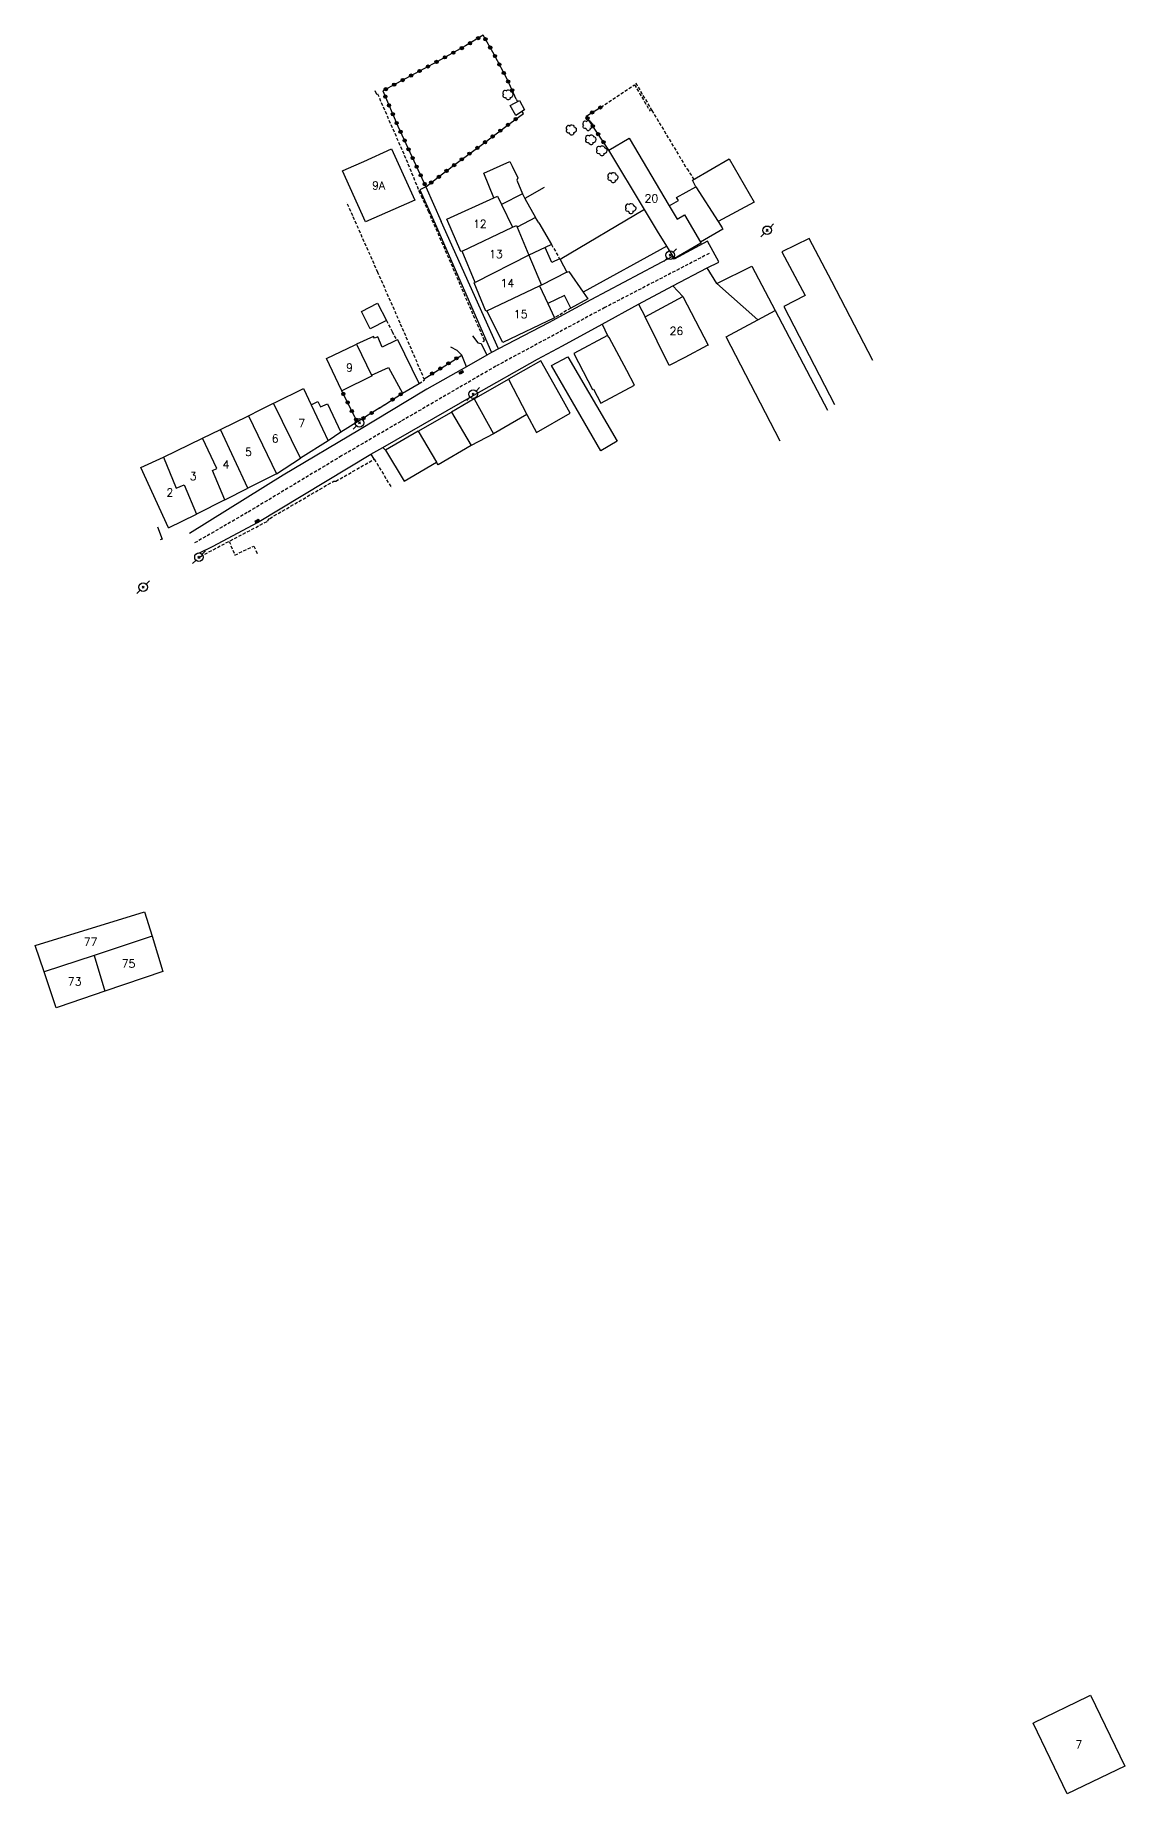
# Model space of a CAD drawing. Header units: millimetres. Extents: x 160000 to 161001, y 122000 to 122988.
# Drawn here: x 160683.4 to 160853.5, y 122713.8 to 122988.4 of the extents above; entities that cross this region are included whole.
import ezdxf
from ezdxf.enums import TextEntityAlignment as Align

# ---------------------------------------------------------------- set-up
doc = ezdxf.new("R2010")
doc.units = ezdxf.units.MM
doc.linetypes.add('DASHED', pattern=[0.75, 0.5, -0.25])
doc.layers.get('0').update_dxf_attribs({"linetype": 'CONTINUOUS'})
for name, color, linetype in [('W0001', 6, 'DASHED'), ('W0008', 7, 'CONTINUOUS'), ('W0014', 7, 'CONTINUOUS'), ('W0017', 7, 'CONTINUOUS'), ('W0071', 7, 'CONTINUOUS'), ('W0101', 7, 'CONTINUOUS'), ('W0104', 1, 'CONTINUOUS'), ('W0112', 1, 'DASHED'), ('W0300', 7, 'CONTINUOUS'), ('W0323', 7, 'CONTINUOUS'), ('W0401', 7, 'CONTINUOUS'), ('W0473', 7, 'CONTINUOUS'), ('W0991', 7, 'CONTINUOUS'), ('W1102', 7, 'CONTINUOUS')]:
    doc.layers.add(name, color=color, linetype=linetype)
doc.styles.get("Standard").update_dxf_attribs({"font": 'romans.shx', "width": 0.85})

# ---------------------------------------------------------------- blocks, each defined once
blk = doc.blocks.new('T401')
for p, q in [((-0.3, 0.3), (0, 0.3)), ((-0.3, -0.25), (-0.3, 0.3)), ((-0.3, 0.15), (0, 0.15)), ((-0.3, 0), (0, 0)), ((0, 0.3), (0, -0.25)), ((-0.3, -0.15), (0, -0.15)), ((-0.3, -0.25), (-0.3, -0.3)), ((-0.3, -0.3), (0, -0.3)), ((0, -0.3), (0, -0.25))]:
    blk.add_line(p, q)
blk = doc.blocks.new('T473')
for p, q in [((-0.166667, 0.166667), (0.166667, -0.166667)), ((-0.166667, -0.166667), (0.166667, 0.166667)), ((0.500001, 0.500001), (1.000002, 1.000002)), ((-1.000002, -1.000002), (-0.500001, -0.500001))]:
    blk.add_line(p, q)
blk.add_ellipse((0, 0), major_axis=(0.471405, 0.471405), ratio=1, start_param=5.4977871438, end_param=11.780972451)
blk = doc.blocks.new('T300')
for p, q in [((-0.8, 0.51), (-0.86, 0.34)), ((-0.86, 0.34), (-0.86, 0.17)), ((-0.86, 0.17), (-0.74, 0.06)), ((-0.69, 0.63), (-0.8, 0.51)), ((-0.8, -0.06), (-0.74, 0.06)), ((-0.74, 0.06), (-0.69, 0.11)), ((-0.57, 0.69), (-0.69, 0.63)), ((-0.46, 0.69), (-0.57, 0.69)), ((-0.29, 0.63), (-0.46, 0.69)), ((-0.29, 0.63), (-0.17, 0.74)), ((-0.23, 0.57), (-0.29, 0.63)), ((-0.17, 0.74), (-0.06, 0.8)), ((-0.06, 0.8), (0.06, 0.8)), ((0.06, 0.8), (0.23, 0.74)), ((0.23, 0.74), (0.34, 0.63)), ((0.34, 0.63), (0.4, 0.51)), ((0.46, 0.46), (0.34, 0.46)), ((0.4, 0.51), (0.4, 0.46)), ((0.57, 0.4), (0.46, 0.46)), ((0.57, 0.4), (0.69, 0.29)), ((0.69, 0.29), (0.74, 0.17)), ((0.74, 0.06), (0.69, -0.17)), ((0.74, 0.17), (0.74, 0.06)), ((-0.8, -0.17), (-0.8, -0.06)), ((-0.8, -0.23), (-0.8, -0.17)), ((-0.74, -0.34), (-0.8, -0.23)), ((-0.69, -0.4), (-0.74, -0.34)), ((-0.51, -0.46), (-0.69, -0.4)), ((-0.4, -0.46), (-0.51, -0.46)), ((-0.4, -0.46), (-0.34, -0.46)), ((-0.34, -0.46), (-0.34, -0.4)), ((-0.34, -0.51), (-0.34, -0.46)), ((-0.29, -0.63), (-0.34, -0.51)), ((-0.17, -0.74), (-0.29, -0.63)), ((-0.06, -0.8), (-0.17, -0.74)), ((0.06, -0.8), (-0.06, -0.8)), ((0.17, -0.74), (0.06, -0.8)), ((0.23, -0.69), (0.17, -0.74)), ((0.29, -0.46), (0.23, -0.46)), ((0.29, -0.63), (0.23, -0.69)), ((0.46, -0.4), (0.29, -0.46)), ((0.34, -0.51), (0.29, -0.63)), ((0.34, -0.51), (0.34, -0.46)), ((0.57, -0.34), (0.46, -0.4)), ((0.63, -0.29), (0.57, -0.34)), ((0.69, -0.17), (0.63, -0.29))]:
    blk.add_line(p, q)
blk = doc.blocks.new('t323o')
at = {"color": 0, "linetype": 'Continuous'}
for radius in [0.25, 0.15]:
    blk.add_circle((0, 0), radius, dxfattribs=at)

msp = doc.modelspace()

# ---------------------------------------------------------------- linework, layer by layer
at = {"layer": 'W0001'}
msp.add_lwpolyline([(160788.64, 122954.37), (160772.34, 122945.92), (160755.3, 122936.74), (160740.45, 122928.12), (160731.2, 122922.73), (160716.49, 122913.89), (160708.19, 122909.1)], dxfattribs=at)
at = {"layer": 'W0008'}
for points in [[(160788.36, 122956.28), (160783.16, 122953.47), (160782.91, 122953.9), (160770.13, 122947.11), (160763.51, 122943.51), (160755.7, 122939.44), (160754.63, 122938.88), (160753.88, 122938.49), (160750.71, 122936.67)], [(160790.15, 122953.06), (160788.36, 122956.28)], [(160735.81, 122922.99), (160737.65, 122924.07), (160751.85, 122932.24), (160761.84, 122937.87), (160765.7, 122939.91), (160771.89, 122943.34), (160777.58, 122946.44), (160782.93, 122949.31), (160788.34, 122952.1), (160790.15, 122953.02)], [(160708.92, 122907.56), (160711.15, 122908.65), (160718.11, 122912.34), (160735.81, 122922.99)]]:
    msp.add_lwpolyline(points, dxfattribs=at)
at = {"layer": 'W0014'}
for points in [[(160750.71, 122936.67), (160744.54, 122933.16), (160744, 122932.84)], [(160744, 122932.84), (160734.04, 122926.8), (160722.11, 122919.74), (160707.46, 122910.64), (160707.46, 122910.64)], [(160737.11, 122930.19), (160737.95, 122930.75)], [(160733.71, 122928.06), (160731.08, 122926.47)]]:
    msp.add_lwpolyline(points, dxfattribs=at)
at = {"layer": 'W0017'}
for points in [[(160789.85, 122949.65), (160788.34, 122952.1)], [(160782.93, 122949.31), (160784.53, 122947.66)], [(160777.58, 122946.44), (160778.62, 122944.45)], [(160771.89, 122943.34), (160772.77, 122941.56)], [(160750.71, 122936.67), (160749.99, 122938.5), (160749.27, 122939.19), (160748.29, 122939.71)], [(160751.65, 122941.47), (160752.51, 122940.4), (160753, 122940.29), (160753.88, 122938.49)], [(160735.81, 122922.99), (160736.27, 122922.21)], [(160737.65, 122924.07), (160738.08, 122923.64)]]:
    msp.add_lwpolyline(points, dxfattribs=at)
at = {"layer": 'W0071'}
for points in [[(160744.38, 122964.78), (160743.42, 122964.32), (160745.82, 122958.97), (160754.63, 122938.88)], [(160744.39, 122964.79), (160746.77, 122959.37)], [(160755.7, 122939.44), (160746.77, 122959.37)]]:
    msp.add_lwpolyline(points, dxfattribs=at)
at = {"layer": 'W0101'}
for points in [[(160783.22, 122953.56), (160782.03, 122955.48), (160780.56, 122957.86), (160778.55, 122961.2), (160772.95, 122970.48), (160776.15, 122972.34), (160782.4, 122961.81), (160783.64, 122959.72), (160784.75, 122960.37), (160787.25, 122956.12), (160787.33, 122955.99)], [(160750.04, 122954.74), (160749.82, 122954.65), (160747.67, 122959.69), (160754.98, 122963.05), (160755.56, 122963.32), (160756.18, 122962.02), (160757.92, 122958.44)], [(160757.92, 122958.44), (160758.52, 122958.72), (160758.62, 122958.48), (160760.45, 122954.11)], [(160787.33, 122955.99), (160783.22, 122953.56)], [(160752.07, 122949.81), (160750.04, 122954.74)], [(160760.45, 122954.11), (160762.42, 122949.43), (160762.14, 122949.3)], [(160753.91, 122945.4), (160753.77, 122945.34), (160751.93, 122949.75), (160752.07, 122949.81)], [(160762.14, 122949.3), (160763.43, 122946.54), (160764.48, 122944.3)], [(160784.53, 122947.66), (160788.46, 122940.06), (160788.29, 122939.97), (160784.83, 122938.13), (160782.4, 122936.85), (160778.62, 122944.45)], [(160778.62, 122944.45), (160784.53, 122947.66)], [(160756.38, 122940.46), (160753.91, 122945.4)], [(160764.48, 122944.3), (160756.38, 122940.46)], [(160720.59, 122930.97), (160720.85, 122931.1), (160725.27, 122933.28), (160726.48, 122930.73), (160729.14, 122925.12)], [(160712.29, 122926.85), (160716.7, 122929.02)], [(160716.7, 122929.02), (160718.52, 122929.93), (160720.59, 122930.97)], [(160709.51, 122925.49), (160712.29, 122926.85)], [(160703.42, 122922.54), (160709.51, 122925.49)], [(160729.14, 122925.12), (160724.78, 122922.38)], [(160704.2, 122911.51), (160699.85, 122920.93), (160703.42, 122922.54)], [(160721.06, 122919.96), (160724.78, 122922.38)], [(160712.99, 122915.9), (160716.6, 122917.7)], [(160721.06, 122919.96), (160716.6, 122917.7)], [(160712.99, 122915.9), (160708.57, 122913.66)], [(160704.2, 122911.51), (160708.57, 122913.66)], [(160702.47, 122911.67), (160703.17, 122909.74)], [(160703.17, 122909.74), (160702.86, 122909.62)], [(160684.76, 122842.15), (160683.36, 122846.3), (160700.46, 122851.54)], [(160700.46, 122851.54), (160701.62, 122847.76)], [(160701.62, 122847.76), (160703.32, 122842.2)], [(160694.24, 122839.13), (160688.91, 122837.33), (160686.97, 122836.67), (160686.64, 122836.56), (160684.76, 122842.15)], [(160703.32, 122842.2), (160694.24, 122839.13)]]:
    msp.add_lwpolyline(points, dxfattribs=at)
for points in [[(160734.97, 122959.28), (160731.37, 122967.24), (160731.95, 122967.5), (160734.68, 122968.74), (160739, 122970.69), (160742.64, 122962.69)], [(160728.88, 122937.95), (160733.34, 122940.1), (160733.55, 122940.2), (160735.91, 122935.35), (160735.97, 122935.23), (160731.26, 122932.88), (160731.2, 122933.01)], [(160844.56, 122713.8), (160839.21, 122724.85), (160839.39, 122724.94), (160847.79, 122729.01), (160848.18, 122729.21), (160853.55, 122718.11), (160844.56, 122713.8)]]:
    msp.add_lwpolyline(points, close=True, dxfattribs=at)
at = {"layer": 'W0104'}
for points in [[(160758.99, 122978.23), (160759.78, 122976.77), (160758.42, 122975.91), (160757.55, 122977.45), (160758.99, 122978.23)], [(160734.32, 122945.32), (160736.81, 122946.6), (160738.23, 122943.9), (160735.69, 122942.59), (160734.32, 122945.32)], [(160772.99, 122941.21), (160772.77, 122941.56), (160767.47, 122938.73), (160770.41, 122933.11), (160770.56, 122933.19), (160771.73, 122930.99), (160776.95, 122933.79), (160775.77, 122936.06)], [(160764.01, 122936.87), (160766.56, 122938.2), (160774.28, 122925.05), (160771.69, 122923.54)]]:
    msp.add_lwpolyline(points, close=True, dxfattribs=at)
for points in [[(160754.98, 122963.05), (160753.45, 122966.89), (160757.52, 122968.72), (160757.88, 122967.97), (160758.74, 122966.15)], [(160786.57, 122964.79), (160786.03, 122965.81), (160791.77, 122969.14), (160795.64, 122962.36), (160790.01, 122959.35)], [(160758.74, 122966.15), (160758.59, 122965.78), (160759.48, 122963.66)], [(160762.88, 122964.65), (160759.85, 122962.96)], [(160782.4, 122961.81), (160783.83, 122962.62), (160783.55, 122963.09), (160786.57, 122964.79)], [(160786.57, 122964.79), (160790.01, 122959.35)], [(160759.48, 122963.66), (160756.18, 122962.02)], [(160759.48, 122963.66), (160759.85, 122962.96)], [(160759.85, 122962.96), (160761.52, 122959.99)], [(160761.52, 122959.99), (160758.62, 122958.48)], [(160762.01, 122959.16), (160761.52, 122959.99)], [(160762.01, 122959.16), (160763.99, 122955.78)], [(160778.55, 122961.2), (160765.33, 122953.4)], [(160790.01, 122959.35), (160790.66, 122958.34), (160790.78, 122958.16), (160787.25, 122956.12)], [(160763.99, 122955.78), (160762.99, 122955.29)], [(160814.2, 122937.65), (160807.79, 122949.97), (160804.24, 122956.72), (160799.97, 122954.61), (160803.6, 122947.79), (160800.3, 122946.05), (160808.22, 122930.77)], [(160762.99, 122955.29), (160760.45, 122954.11)], [(160765.33, 122953.4), (160765.26, 122953.53), (160764.08, 122952.97), (160762.99, 122955.29)], [(160765.33, 122953.4), (160766.4, 122951.43)], [(160782.03, 122955.48), (160768.95, 122948.3)], [(160766.4, 122951.43), (160762.42, 122949.43)], [(160766.4, 122951.43), (160766.69, 122951.55), (160768.95, 122948.3)], [(160796.25, 122943.99), (160789.85, 122949.65), (160795.29, 122952.35), (160798.94, 122945.44)], [(160768.95, 122948.3), (160769.66, 122947.29), (160767, 122945.83), (160766.01, 122947.79), (160763.43, 122946.54)], [(160799.7, 122925.04), (160791.27, 122941.32), (160796.25, 122943.99), (160798.94, 122945.44)], [(160798.94, 122945.44), (160807.09, 122929.86)], [(160735.91, 122935.35), (160738.54, 122936.53), (160740.73, 122932.55), (160743.33, 122934.04), (160739.99, 122940.88), (160739.81, 122940.8), (160737.58, 122939.75), (160736.87, 122941.32), (160736.37, 122941.11), (160736.2, 122941.39), (160733.55, 122940.2)], [(160760.13, 122929.22), (160761.65, 122926.41), (160766.91, 122929.43), (160765.33, 122932.23), (160762.34, 122937.57), (160759.59, 122936.05), (160757.27, 122934.73)], [(160751.95, 122931.68), (160757.27, 122934.73)], [(160757.27, 122934.73), (160760.13, 122929.22)], [(160726.48, 122930.73), (160727.53, 122931.23), (160727.92, 122930.4), (160729.02, 122930.88), (160731.08, 122926.46), (160729.14, 122925.12)], [(160751.95, 122931.68), (160748.4, 122929.59)], [(160751.95, 122931.68), (160754.94, 122926.18)], [(160743.18, 122926.61), (160748.4, 122929.59)], [(160748.4, 122929.59), (160751.45, 122924.37)], [(160760.13, 122929.22), (160754.94, 122926.18)], [(160743.18, 122926.61), (160738.08, 122923.64), (160740.99, 122918.78), (160746.03, 122921.77)], [(160743.18, 122926.61), (160746.03, 122921.77)], [(160754.94, 122926.18), (160751.45, 122924.37)], [(160751.45, 122924.37), (160746.3, 122921.33), (160746.03, 122921.77)]]:
    msp.add_lwpolyline(points, dxfattribs=at)
at = {"layer": 'W0112'}
for points in [[(160771.72, 122977.2), (160776.96, 122980.71), (160779.39, 122976.6)], [(160777.15, 122980.98), (160779.67, 122976.7), (160785.16, 122967.56), (160785.17, 122967.57), (160786.24, 122965.93)], [(160736.42, 122979.79), (160736.67, 122979.26), (160736.82, 122979.31), (160741.3, 122969.03), (160743.3, 122964.16)], [(160743.3, 122964.16), (160743.63, 122963.34), (160743.63, 122963.34), (160744.73, 122960.99)], [(160743.35, 122934.06), (160744.18, 122934.6), (160740.37, 122943.49), (160736.89, 122951.38), (160732.95, 122960.25), (160732.04, 122962.31)], [(160744.73, 122960.99), (160749.9, 122949.09)], [(160763.99, 122955.78), (160765.26, 122953.53)], [(160753.28, 122940.61), (160753.54, 122940.75), (160749.9, 122949.09)], [(160767, 122945.83), (160764.48, 122944.3)], [(160738.23, 122943.9), (160739.11, 122942.17), (160739.81, 122940.8)], [(160709.17, 122907.05), (160719.66, 122912.56), (160720.01, 122912.99), (160730.02, 122918.82), (160730.32, 122918.8), (160736.32, 122922.23), (160738.98, 122917.82), (160738.98, 122917.82)], [(160713.65, 122909.4), (160714.55, 122907.26), (160717.5, 122908.66), (160718.1, 122907.35)]]:
    msp.add_lwpolyline(points, dxfattribs=at)
at = {"layer": 'W0323'}
for points in [[(160753.31, 122988.45), (160750.58, 122986.76), (160746.21, 122984.35), (160737.66, 122979.76), (160740.01, 122974.26), (160744.38, 122964.78), (160746.98, 122966.77), (160749.55, 122968.74), (160753.01, 122971.27), (160757.51, 122974.68), (160759.62, 122976.23)], [(160758.47, 122978.47), (160757.16, 122981.37), (160755.05, 122985.43), (160753.31, 122988.45)], [(160758.47, 122978.47), (160758.7, 122978.07)], [(160759.62, 122976.23), (160759.42, 122976.54)], [(160772.95, 122970.48), (160769.4, 122975.81), (160771.72, 122977.2)], [(160744.09, 122934.8), (160750, 122938.5)], [(160737.18, 122930.24), (160733.71, 122928.06), (160733.34, 122928.7), (160731.27, 122932.88)], [(160737.92, 122930.74), (160740.73, 122932.55)]]:
    msp.add_lwpolyline(points, dxfattribs=at)
at = {"layer": 'W1102'}
for points in [[(160750.04, 122954.74), (160757.92, 122958.44)], [(160760.45, 122954.11), (160752.07, 122949.81)], [(160753.91, 122945.4), (160762.14, 122949.3)], [(160716.7, 122929.02), (160721.06, 122919.96)], [(160724.78, 122922.38), (160720.59, 122930.97)], [(160716.6, 122917.7), (160712.29, 122926.85)], [(160712.99, 122915.9), (160711.06, 122920.48), (160711.74, 122920.79), (160709.51, 122925.49)], [(160703.42, 122922.54), (160705.37, 122917.69), (160706.64, 122918.24), (160708.57, 122913.66)], [(160701.62, 122847.76), (160692.56, 122844.74)], [(160692.56, 122844.74), (160684.76, 122842.15)], [(160692.56, 122844.74), (160694.24, 122839.13)]]:
    msp.add_lwpolyline(points, dxfattribs=at)

# ---------------------------------------------------------------- block references
at = {"layer": 'W0300'}
for p in [(160757.24, 122979.13), (160769.74, 122974.33), (160767.14, 122973.63), (160770.19, 122972.1), (160771.89, 122970.38), (160773.64, 122966.19), (160776.41, 122961.36)]:
    msp.add_blockref('T300', p, dxfattribs=at)
at = {"layer": 'W0323'}
for p, rotation in [((160748.68, 122985.71), 208.8002256300709), ((160749.99, 122986.43), 208.8002256300709), ((160751.28, 122987.19), 211.7183685541396), ((160752.56, 122987.98), 211.7183685541396), ((160753.68, 122987.81), 119.95530127685), ((160754.43, 122986.51), 119.95530127685), ((160744.72, 122983.56), 208.2623832442205), ((160746.05, 122984.27), 208.2623832442205), ((160747.36, 122984.99), 208.8002256300709), ((160755.17, 122985.2), 117.4108699317416), ((160755.86, 122983.87), 117.4108699317416), ((160739.44, 122980.72), 208.2623832442205), ((160740.76, 122981.43), 208.2623832442205), ((160742.08, 122982.14), 208.2623832442205), ((160743.4, 122982.85), 208.2623832442205), ((160756.55, 122982.54), 117.4108699317416), ((160757.23, 122981.21), 114.3278208819984), ((160738.04, 122978.86), 293.1860234453437), ((160738.12, 122980.01), 208.2623832442205), ((160738.63, 122977.48), 293.1860234453437), ((160757.85, 122979.84), 114.3278208819984), ((160739.22, 122976.1), 293.1860234453437), ((160739.81, 122974.73), 293.1860234453437), ((160758.41, 122975.34), 36.25794997304106), ((160769.62, 122975.48), 123.6230113775625), ((160770.35, 122976.38), 31.07282197052784), ((160771.63, 122977.15), 31.07282197052784), ((160740.43, 122973.36), 294.7739896582019), ((160741.06, 122972), 294.7739896582019), ((160754.81, 122972.64), 37.1015340484464), ((160756.01, 122973.54), 37.1015340484464), ((160757.21, 122974.45), 37.1015340484464), ((160770.46, 122974.23), 123.6230113775625), ((160771.29, 122972.98), 123.6230113775625), ((160741.68, 122970.63), 294.7739896582019), ((160742.31, 122969.27), 294.7739896582019), ((160751.2, 122969.95), 36.24308335233678), ((160752.41, 122970.84), 36.24308335233678), ((160753.62, 122971.73), 37.1015340484464), ((160772.12, 122971.73), 123.6230113775625), ((160742.94, 122967.91), 294.7739896582019), ((160743.57, 122966.55), 294.7739896582019), ((160747.61, 122967.25), 37.53721190697762), ((160748.8, 122968.16), 37.53721190697762), ((160749.99, 122969.06), 36.24308335233678), ((160744.2, 122965.19), 294.7739896582019), ((160745.22, 122965.43), 37.33579216305287), ((160746.42, 122966.33), 37.33579216305287), ((160746.63, 122936.39), 32.1143120709602), ((160747.9, 122937.19), 32.1143120709602), ((160749.17, 122937.99), 32.1143120709602), ((160745.36, 122935.6), 32.1143120709602), ((160731.49, 122932.43), 116.3291996928174), ((160732.16, 122931.09), 116.3291996928174), ((160739.18, 122931.55), 32.81041889233467), ((160740.44, 122932.36), 32.81041889233467), ((160732.82, 122929.75), 116.3291996928174), ((160733.51, 122928.41), 120.121821777002), ((160734.64, 122928.64), 212.1106707759905), ((160735.91, 122929.44), 212.1106707759905)]:
    msp.add_blockref('t323o', p, dxfattribs=dict(at, rotation=rotation))
at = {"layer": 'W0401'}
for p, rotation in [((160749.85, 122935.92), 119.6427197862865), ((160718.1, 122912.44), 301.0370259520309)]:
    msp.add_blockref('T401', p, dxfattribs=dict(at, rotation=rotation))
at = {"layer": 'W0473'}
for p in [(160797.7, 122957.98), (160782.53, 122954.08), (160751.77, 122932.4), (160734, 122927.91), (160708.94, 122906.92), (160700.23, 122902.24)]:
    msp.add_blockref('T473', p, dxfattribs=at)

# ---------------------------------------------------------------- texts
at = {"layer": 'W0991'}
for s, p in [('9A', (160736.99, 122964.99)), ('20', (160779.61, 122962.95)), ('12', (160752.81, 122958.98)), ('13', (160755.31, 122954.26)), ('14', (160757.12, 122949.72)), ('15', (160759.19, 122944.88)), ('26', (160783.52, 122942.25)), ('9', (160732.44, 122936.54)), ('7', (160724.99, 122927.83)), ('6', (160720.84, 122925.46)), ('5', (160716.68, 122923.36)), ('3', (160708.03, 122919.58)), ('4', (160713.17, 122921.38)), ('2', (160704.4, 122917.02)), ('77', (160692.01, 122846.85)), ('75', (160697.94, 122843.45)), ('73', (160689.53, 122840.65)), ('7', (160846.37, 122721.5))]:
    msp.add_text(s, height=1.25, dxfattribs=at).set_placement(p, align=Align.MIDDLE_CENTER)

doc.saveas('drawing.dxf')
